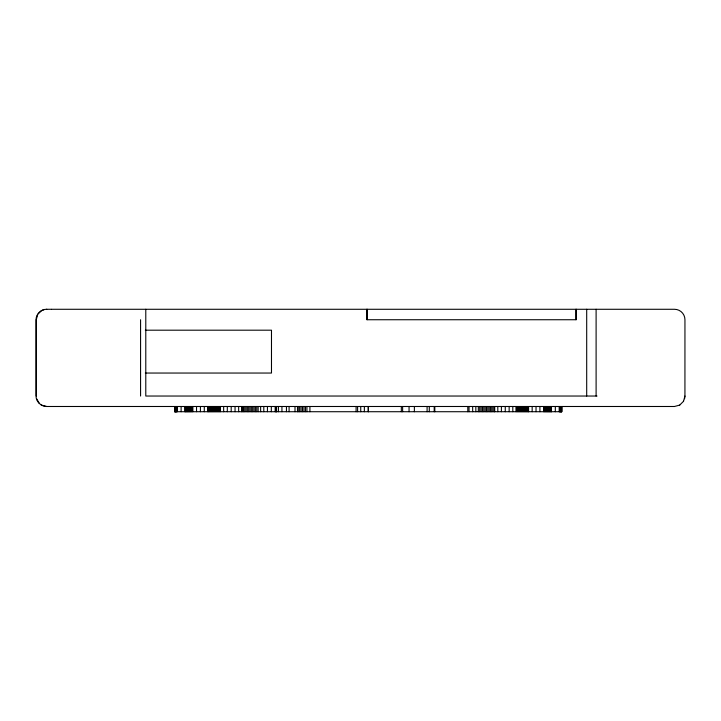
<?xml version="1.0" encoding="UTF-8"?>
<svg xmlns="http://www.w3.org/2000/svg" width="721" height="721" viewBox="0 0 721 721"><rect width="100%" height="100%" fill="white"/><g stroke="black" fill="none" stroke-linecap="round" stroke-linejoin="round"><path stroke-width="1.08" d="M367.025 319.736L367.025 309.282L367.025 319.736L576.079 319.736L576.079 309.282L576.079 319.736M683.535 401.264L684.932 396.036L684.95 319.736A10.454 10.454 0 0 0 674.477 309.282L51.732 309.282M684.59 398.749L684.95 396.036M37.672 314.509L36.275 319.736L36.275 396.036M38.231 313.788L41.503 310.679L44.026 309.633M683.553 401.264L679.705 405.094M679.723 405.094L674.477 406.491L93.784 406.491M46.73 309.282C41.052 309.129 36.014 314.05 36.05 319.736L36.05 396.036C35.96 401.777 41.124 406.455 46.73 406.491M46.505 309.282L51.506 309.282M145.327 330.191L271.484 330.191L271.484 373.045L145.327 373.045M597.006 396.036L145.786 396.036L145.786 309.282M93.568 406.491L46.505 406.491L41.277 405.094M39.34 403.436L36.627 398.749M596.105 309.282L596.105 396.036M586.696 309.282L586.696 396.036M561.839 406.491L561.83 411.718L174.59 411.718L174.59 406.491M561.695 406.491L561.695 411.718M561.542 406.491L561.542 411.718M561.371 406.491L561.371 411.718M561.19 406.491L561.19 411.718M560.992 406.491L560.992 411.718M560.785 406.491L560.785 411.718M560.559 406.491L560.559 411.718M560.316 406.491L560.316 411.718M560.064 406.491L560.064 411.718M559.793 406.491L559.793 411.718M559.514 406.491L559.514 411.718M559.217 406.491L559.217 411.718M555.323 406.491L555.323 411.718M551.466 406.491L551.466 411.718M551.277 406.491L551.277 411.718M550.709 406.491L550.709 411.718M550.123 406.491L550.123 411.718M549.528 406.491L549.528 411.718M548.924 406.491L548.924 411.718M548.302 406.491L548.302 411.718M547.663 406.491L547.663 411.718M547.014 406.491L547.014 411.718M546.356 406.491L546.356 411.718M545.68 406.491L545.68 411.718M544.995 406.491L544.995 411.718M544.292 406.491L544.292 411.718M543.571 406.491L543.571 411.718M539.912 406.491L539.912 411.718M536.027 406.491L536.027 411.718M532.161 406.491L532.161 411.718M528.583 406.491L528.583 411.718M528.241 406.491L528.241 411.718M527.285 406.491L527.285 411.718M526.312 406.491L526.312 411.718M525.33 406.491L525.33 411.718M524.338 406.491L524.338 411.718M523.338 406.491L523.338 411.718M522.319 406.491L522.319 411.718M521.292 406.491L521.292 411.718M520.256 406.491L520.256 411.718M519.201 406.491L519.201 411.718M518.147 406.491L518.147 411.718M517.074 406.491L517.074 411.718M515.984 406.491L515.984 411.718M512.802 406.491L512.802 411.718M509.152 406.491L509.152 411.718M505.268 406.491L505.268 411.718M501.401 406.491L501.401 411.718M497.805 406.491L497.805 411.718M494.714 406.491L494.714 411.718M494.3 406.491L494.3 411.718M493.02 406.491L493.02 411.718M491.722 406.491L491.722 411.718M490.424 406.491L490.424 411.718M489.117 406.491L489.117 411.718M487.802 406.491L487.802 411.718M486.468 406.491L486.468 411.718M485.134 406.491L485.134 411.718M483.791 406.491L483.791 411.718M482.439 406.491L482.439 411.718M481.078 406.491L481.078 411.718M479.708 406.491L479.708 411.718M478.329 406.491L478.329 411.718M475.842 406.491L475.842 411.718M472.67 406.491L472.67 411.718M469.029 406.491L469.029 411.718M467.785 406.491L467.785 411.718M434.808 406.491L434.808 411.718M434.204 406.491L434.204 411.718M429.292 406.491L429.292 411.718M427.093 406.491L427.093 411.718M414.377 406.491L414.377 411.718M409.059 406.491L409.059 411.718M402.624 406.491L402.624 411.718M401.336 406.491L401.336 411.718M368.359 406.491L368.359 411.718M368.233 406.491L368.233 411.718M364.357 406.491L364.357 411.718M360.734 406.491L360.734 411.718M357.598 406.491L357.598 411.718M356.093 406.491L356.093 411.718M309.913 406.491L309.913 411.718M306.921 406.491L306.921 411.718M305.434 406.491L305.434 411.718M303.965 406.491L303.965 411.718M302.505 406.491L302.505 411.718M301.063 406.491L301.063 411.718M299.63 406.491L299.63 411.718M298.215 406.491L298.215 411.718M297.494 406.491L297.494 411.718M295.006 406.491L295.006 411.718M289.094 406.491L289.094 411.718M286.453 406.491L286.453 411.718M281.938 406.491L281.938 411.718M278.423 406.491L278.423 411.718M276.513 406.491L276.513 411.718M276.296 406.491L276.296 411.718M275.936 406.491L275.99 411.718M275.81 406.491L275.81 411.718M275.188 406.491L275.188 411.718M271.321 406.491L271.321 411.718M267.437 406.491L267.437 411.718M263.796 406.491L263.796 411.718M260.632 406.491L260.632 411.718M258.136 406.491L258.136 411.718M256.757 406.491L256.757 411.718M255.387 406.491L255.387 411.718M254.026 406.491L254.026 411.718M252.674 406.491L252.674 411.718M251.332 406.491L251.332 411.718M249.998 406.491L249.998 411.718M248.673 406.491L248.673 411.718M247.348 406.491L247.348 411.718M246.041 406.491L246.041 411.718M244.743 406.491L244.743 411.718M243.455 406.491L243.455 411.718M242.166 406.491L242.166 411.718M241.742 406.491L241.742 411.718M238.651 406.491L238.651 411.718M235.055 406.491L235.055 411.718M231.198 406.491L231.198 411.718M227.313 406.491L227.313 411.718M223.654 406.491L223.654 411.718M220.473 406.491L220.473 411.718M219.391 406.491L219.391 411.718M218.319 406.491L218.319 411.718M217.255 406.491L217.255 411.718M216.201 406.491L216.201 411.718M215.164 406.491L215.164 411.718M214.137 406.491L214.137 411.718M213.119 406.491L213.119 411.718M212.118 406.491L212.118 411.718M211.127 406.491L211.127 411.718M210.144 406.491L210.144 411.718M209.171 406.491L209.171 411.718M208.216 406.491L208.216 411.718M207.873 406.491L207.873 411.718M204.286 406.491L204.286 411.718M200.42 406.491L200.42 411.718M196.536 406.491L196.536 411.718M192.877 406.491L192.877 411.718M192.156 406.491L192.156 411.718M191.462 406.491L191.462 411.718M190.768 406.491L190.768 411.718M190.092 406.491L190.092 411.718M189.434 406.491L189.434 411.718M188.785 406.491L188.785 411.718M188.145 406.491L188.145 411.718M187.523 406.491L187.523 411.718M186.91 406.491L186.91 411.718M186.315 406.491L186.315 411.718M185.739 406.491L185.739 411.718M185.171 406.491L185.171 411.718M184.973 406.491L184.973 411.718M181.115 406.491L181.115 411.718M177.222 406.491L177.222 411.718M176.924 406.491L176.924 411.718M176.645 406.491L176.645 411.718M176.375 406.491L176.375 411.718M176.122 406.491L176.122 411.718M175.879 406.491L175.879 411.718M175.654 406.491L175.654 411.718M175.437 406.491L175.437 411.718M175.239 406.491L175.239 411.718M175.059 406.491L175.059 411.718M174.888 406.491L174.888 411.718M174.734 406.491L174.734 411.718M140.577 319.736L140.577 396.036"/></g></svg>
